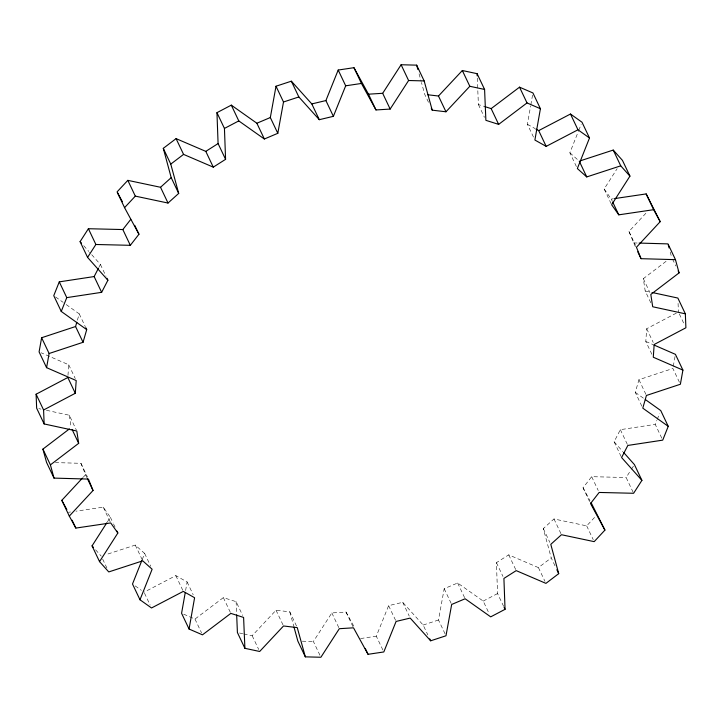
<?xml version="1.0" encoding="UTF-8"?>
<svg xmlns="http://www.w3.org/2000/svg" width="722" height="722" viewBox="0 0 722 722"><rect width="100%" height="100%" fill="white"/><g stroke="black" fill="none" stroke-linecap="round" stroke-linejoin="round"><path stroke-width="0.54" stroke-dasharray="3.61 2.71" d="M67.967 375.386L68.716 364.772L41.136 352.778M651.876 354.267L645.793 341.461L646.695 328.727L676.433 313.059M185.59 590.605L187.115 581.959L175.816 575.624L144.03 592.211M533.486 137.081L527.403 124.274L530.643 105.917M530.832 104.834L532.547 95.114M673.274 366.307L675.034 356.515M445.05 633.799L438.498 620.008L444.192 588.692L457.64 582.997L483.217 601.092L488.83 612.915M77.398 320.198L79.221 313.862L63.762 302.816M641.84 406.161L635.288 392.371L638.943 379.709L672.886 368.491L679.438 382.281M142.225 559.568L144.653 553.458L135.258 545.074L105.52 554.776M576.409 166.574L569.866 152.775L578.367 131.386M578.773 130.366L581.201 124.256M661.785 438.164L655.233 424.374L656.812 420.43M657.201 419.446L659.574 413.535M382.868 649.981L376.315 636.19L388.617 605.668L402.705 602.31L423.155 625.044L427.839 634.9M98.968 267.257L100.412 264.46L89.528 252.231M621.119 456.548L614.106 441.774L620.36 429.671L655.233 424.374M107.407 521.871L110.358 517.25L103.228 507.16L75.981 511.185M611.173 203.757L604.152 188.983L617.139 168.668M633.149 492.296L626.127 477.513L630.866 470.139M631.461 469.219L633.835 465.528M319.954 655.287L313.402 641.488L331.84 612.933L346.028 612.048L354.105 626.768M589.594 501.564L583.042 487.765L591.679 476.682L626.127 477.513M83.256 477.215L85.557 474.742L80.954 463.316L55.413 462.594M635.432 246.861L628.961 231.491L647.336 211.69M554.974 565.777L551.229 557.889L543.305 528.585L553.982 518.956L586.688 525.878L595.903 515.995M243.738 633.907L252.177 635.712L276.03 610.216L289.775 611.832L296.796 626.615M650.829 302.816L645.206 290.993L643.32 278.674L667.182 260.489M503.64 606.381L497.557 593.565L496.42 562.664L508.721 554.857L538.432 567.609L551.229 557.889M183.641 614.169L194.985 619.07L223.351 597.617L236.121 601.67L242.664 615.469M483.217 601.092L497.557 593.565M423.155 625.044L438.498 620.008M360.567 638.546L376.315 636.19M604.152 188.983L611.29 199.073L613.465 198.758M68.346 512.313L70.53 511.988M302.292 641.199L313.402 641.488M633.555 242.917L638.004 243.043M239.523 633.004L242.682 633.681M645.206 290.993L651.74 292.41M38.826 408.643L41.001 409.121M46.443 410.295L69.303 415.24L76.324 430.023M477.287 78.093L478.397 104.564L483.713 106.251M645.793 341.461L652.95 344.565M527.403 124.274L534.93 128.498M135.167 585.903L141.368 590.316M635.288 392.371L644.385 398.869M55.576 296.959L62.85 302.157M569.866 152.775L578.475 160.455M95.602 549.83L101.27 556.166M614.106 441.774L622.815 451.557M83.716 245.706L88.797 251.418M583.042 487.765L589.973 500.563M672.534 259.09L675.81 265.985M679.348 313.98L684.032 323.835M628.961 231.491L635.513 245.29M611.29 199.073L612.229 201.05M643.32 278.674L649.872 292.473M646.695 328.727L653.248 342.517M638.943 379.709L645.964 394.483M478.397 104.564L484.48 117.37M620.36 429.671L627.382 444.445M428.48 102.289L424.744 94.401L421.449 82.489M591.679 476.682L598.222 490.482M586.688 525.878L593.24 539.677M553.982 518.956L560.994 533.738M543.305 528.585L549.857 542.384M538.432 567.609L544.984 581.4M508.721 554.857L515.743 569.64M496.42 562.664L502.972 576.463M457.64 582.997L464.661 597.78M444.192 588.692L451.205 603.475M402.705 602.31L409.257 616.11M388.617 605.668L395.638 620.442M346.028 612.048L353.04 626.822M331.84 612.933L338.853 627.716M276.03 610.216L283.051 624.99M100.412 264.46L106.026 276.291M252.177 635.712L258.729 649.502M223.351 597.617L230.372 612.4M79.221 313.862L85.304 326.678M187.115 581.959L193.198 594.775M175.816 575.624L182.837 590.406M194.985 619.07L201.537 632.869M68.716 364.772L75.269 378.572M144.653 553.458L150.736 566.265M135.258 545.074L142.27 559.857M110.358 517.25L113.164 523.161M113.634 524.154L115.042 527.105M144.499 593.195L150.113 605.018M103.228 507.16L110.24 521.934M80.954 463.316L87.506 477.116M85.557 474.742L86.956 477.702M102.677 559.117L106.883 567.988M419.058 73.815L421.152 81.406M289.775 611.832L293.664 625.911M670.206 252.032L671.595 257.122M69.303 415.24L71.189 427.559M236.121 601.67L236.626 613.799M678.075 303.421L678.409 312.012"/><path stroke-width="1.08" d="M591.038 502.53L604.928 530.11L594.179 541.644L561.463 534.722L550.796 544.352L558.711 573.656L545.922 583.376L516.203 570.624L503.911 578.43L505.048 609.332L490.698 616.859L465.13 598.764L451.674 604.458L445.988 635.775L430.646 640.811L410.195 618.077L396.098 621.434L383.806 651.957L368.049 654.312L353.509 627.815L339.322 628.7L320.893 657.255L305.334 656.849L297.256 627.598L283.52 625.983L259.667 651.479L244.902 648.32L243.603 617.436L230.841 613.384L202.476 634.837L189.065 629.043L194.597 597.726L183.307 591.39L151.521 607.978L139.987 599.774L152.134 569.225L142.739 560.841L108.76 571.932L99.546 561.635L117.848 533.016L110.71 522.927L75.837 528.08L69.303 516.086L93.039 490.509L88.445 479.083L54.015 478.108L50.405 464.878L78.68 443.326L76.794 431.007L44.132 423.94L43.591 409.988L75.305 393.273L76.207 380.539L46.578 367.66L39.087 351.894L41.623 337.743L75.575 326.524L76.785 322.31M185.211 592.762L181.583 613.276L189.065 629.043M484.778 106.594L491.159 108.616L519.524 87.163L532.935 92.957L540.417 108.724L534.885 140.041L546.184 146.376L577.97 129.789L589.495 137.992L577.347 168.542L586.742 176.926L620.73 165.834L629.936 176.132L611.642 204.75L618.772 214.84L653.654 209.687L660.188 221.681L636.443 247.258L641.046 258.684L675.467 259.658L679.086 272.889L650.811 294.441L652.697 306.76L685.349 313.826L685.9 327.779L654.177 344.493L653.284 357.228L682.913 370.106L680.377 384.257L646.425 395.475L642.779 408.138L668.238 426.341L662.724 440.14L627.851 445.438L621.588 457.54L641.912 480.365L633.609 493.279L599.161 492.449L590.533 503.532L604.928 530.11M46.578 367.66L49.114 353.509L41.623 337.743M49.114 353.509L83.057 342.291L86.712 329.629L61.244 311.426L66.767 297.626L101.64 292.329L107.894 280.226L87.579 257.402L95.873 244.487L130.321 245.318L138.958 234.235L124.563 207.656L117.072 191.89L127.821 180.356L135.312 196.122L168.018 203.044L178.695 193.415L171.204 177.648L163.289 148.344L176.078 138.624L183.569 154.391L213.279 167.143L225.58 159.336L218.089 143.57L216.952 112.668L231.302 105.141L238.783 120.908L264.36 139.003L277.808 133.308L270.326 117.542L276.012 86.225L291.354 81.189L311.805 103.923L319.295 119.69L333.383 116.332L345.685 85.81L338.194 70.043L353.951 67.688L368.491 94.185L375.972 109.952L390.16 109.067L408.598 80.512L401.107 64.745L416.666 65.151L424.157 80.918L432.225 110.168L445.97 111.784L469.823 86.288L484.588 89.447L485.879 120.33L498.649 124.383L527.015 102.93L540.417 108.724M277.808 133.308L283.502 101.992L276.012 86.225M141.819 560.588L132.505 584.008L139.987 599.774M98.481 268.187L94.149 276.562L59.276 281.86L53.762 295.659L61.244 311.426M333.383 116.332L325.902 100.566L338.194 70.043M99.546 561.635L92.064 545.868L106.82 522.791M87.579 257.402L80.088 241.635L88.391 228.721L122.839 229.551L130.808 219.317M368.491 94.185L382.678 93.3L401.107 64.745M69.303 516.086L61.812 500.319L82.489 478.045M124.563 207.656L135.312 196.122M427.911 94.781L438.48 96.017L462.333 70.521L477.098 73.68L484.588 89.447M127.821 180.356L160.537 187.278L171.204 177.648M54.015 478.108L46.533 462.342L42.914 449.111L69.42 428.904M178.695 193.415L170.771 164.111L183.569 154.391M176.078 138.624L205.797 151.376L218.089 143.57M44.132 423.94L36.651 408.174L36.1 394.221L67.823 377.507L75.305 393.273M225.58 159.336L224.443 128.435L238.783 120.908M535.868 129.03L538.693 130.61L570.479 114.022L582.013 122.226L589.495 137.992M231.302 105.141L256.87 123.236L270.326 117.542M283.502 101.992L298.845 96.956L319.295 119.69M580.317 160.807L613.24 150.068L622.454 160.365L629.936 176.132M311.805 103.923L325.902 100.566M345.685 85.81L361.433 83.454L375.972 109.952M614.557 198.595L646.163 193.92L660.188 221.681M408.598 80.512L424.157 80.918M639.114 243.07L667.985 243.892L675.467 259.658M652.832 292.645L677.868 298.06L685.349 313.826M653.97 345.008L675.422 354.34L682.913 370.106M645.297 399.519L660.756 410.574L668.238 426.341M92.064 545.868L93.481 547.457M623.537 452.369L634.421 464.598L641.912 480.365M80.088 241.635L81.541 243.26M61.812 500.319L66.839 509.542M117.605 192.873L122.406 201.736M646.163 193.92L653.654 209.687M678.148 270.912L679.086 272.889M613.24 150.068L620.73 165.834M637.77 251.788L641.046 258.684M612.689 202.034L618.772 214.84M570.479 114.022L577.97 129.789M579.261 161.159L586.742 176.926M519.524 87.163L527.015 102.93M538.693 130.61L546.184 146.376M491.159 108.616L498.649 124.383M462.333 70.521L469.823 86.288M438.48 96.017L445.97 111.784M431.287 108.201L432.225 110.168M382.678 93.3L390.16 109.067M353.951 67.688L361.433 83.454M556.842 569.712L558.711 573.656M291.354 81.189L298.845 96.956M504.109 607.364L505.048 609.332M256.87 123.236L264.36 139.003M216.952 112.668L224.443 128.435M205.797 151.376L213.279 167.143M429.707 638.844L430.646 640.811M163.289 148.344L170.771 164.111M160.537 187.278L168.018 203.044M365.242 648.401L368.049 654.312M134.743 225.363L138.958 234.235M122.839 229.551L130.321 245.318M305.334 656.849L297.843 641.082L293.962 626.994M88.391 228.721L95.873 244.487M106.964 278.259L107.894 280.226M94.149 276.562L101.64 292.329M244.902 648.32L237.412 632.553L236.672 614.909M85.774 327.662L86.712 329.629M59.276 281.86L66.767 297.626M75.575 326.524L83.057 342.291M72.128 429.527L78.68 443.326M116.91 531.049L117.848 533.016M87.425 478.686L93.039 490.509M36.1 394.221L43.591 409.988M42.914 449.111L50.405 464.878M72.092 520.192L75.837 528.08M416.666 65.151L417.867 69.483M668.265 244.911L669.095 247.962M477.098 73.68L477.197 75.891"/></g></svg>
